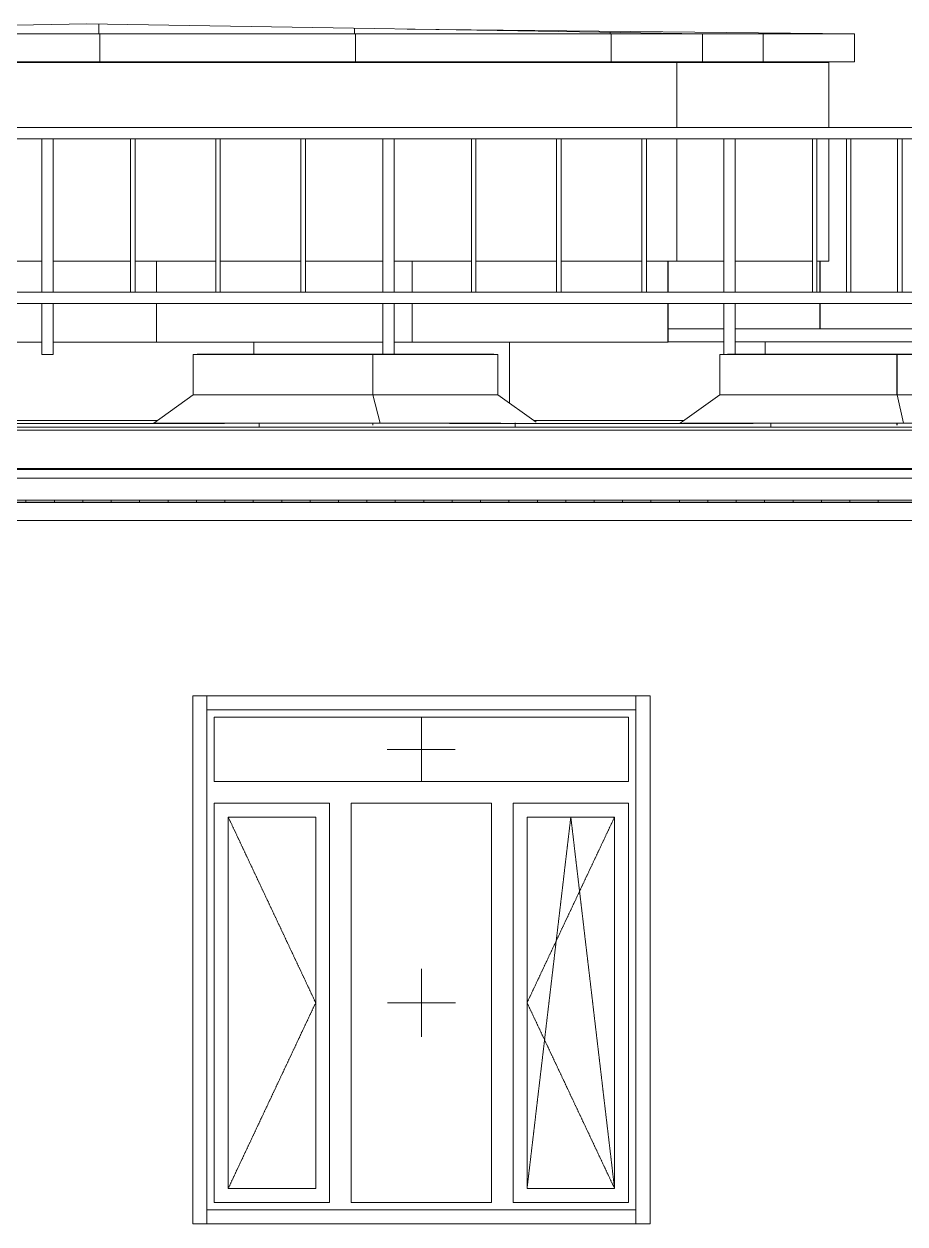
# Model space of a CAD drawing. Header units: millimetres. Extents: x -515342 to 330399, y -224905 to 507333.
# Drawn here: x 318745 to 321847, y 12878 to 17103 of the extents above; entities that cross this region are included whole.
import ezdxf

# ---------------------------------------------------------------- set-up
doc = ezdxf.new("R2010")
doc.units = ezdxf.units.MM
doc.linetypes.add('ASVP_Штриховая_ш2 п1', pattern=[3, 2, -1])
doc.layers.get('0').update_dxf_attribs({"lineweight": 0})
for name, color, linetype, lineweight in [('Витраж', 7, 'Continuous', 0), ('Крыша', 7, 'Continuous', 0), ('Крыша штриховка', 7, 'Continuous', 0), ('Обобщенные модели', 7, 'Continuous', 0), ('Ограждение', 7, 'Continuous', 0), ('Окна', 7, 'Continuous', 0), ('Окна открывание', 7, 'Continuous', 0), ('Стены', 7, 'Continuous', 0), ('Стены внутренние', 7, 'Continuous', 0), ('Стены наружные', 7, 'Continuous', 0), ('Стены штриховка поверхности', 7, 'Continuous', 0)]:
    doc.layers.add(name, color=color, linetype=linetype, lineweight=lineweight)

# ---------------------------------------------------------------- blocks, each defined once
blk = doc.blocks.new('Окно_ПВХ_3Створки_1Фрамуга-верх - АР_Окно_ОП_1820_h_х1570_3ст2фр-в-V32-О_АР_Эскиз_Фасад 1-12 копия 1')
at = {"layer": 'Окна открывание'}
h = blk.add_hatch(dxfattribs=at)
h.set_pattern_fill('FP_1', color=256, style=0, pattern_type=2)
h.set_pattern_definition([(236.31, (995.8, 1244.6), (-1777.9963, -3556.002), [641.067, -5769.603]), (236.31, (1031.34, 1137.9), (-1777.9963, -3556.002), [384.64, -6026.03]), (236.31, (818, 1137.9), (-1777.9963, -3556.002), [384.64, -6026.03])])
h.paths.add_polyline_path([(96573.8, 10886), (97067.8, 10886), (97067.8, 12292), (96573.8, 12292), (96573.8, 10937.4)])
at = {"layer": 'Окна'}
for p, q in [((97549.8, 12594), (96091.8, 12594)), ((96091.8, 12594), (96091.8, 12368)), ((97549.8, 12368), (97549.8, 12594)), ((97549.8, 12368), (96091.8, 12368)), ((96497.8, 12292), (96091.8, 12292)), ((96091.8, 12292), (96091.8, 10886)), ((96497.8, 10886), (96497.8, 12292)), ((97067.8, 12292), (96573.8, 12292)), ((96573.8, 10886), (96573.8, 12292)), ((97067.8, 10886), (97067.8, 12292)), ((97549.8, 12292), (97143.8, 12292)), ((97143.8, 10886), (97143.8, 12292)), ((97549.8, 10886), (97549.8, 12292)), ((96140.8, 12243), (96140.8, 10935)), ((96448.8, 12243), (96140.8, 12243)), ((96448.8, 12243), (96448.8, 10935)), ((97192.8, 12243), (97192.8, 10935)), ((97500.8, 12243), (97192.8, 12243)), ((97500.8, 12243), (97500.8, 10935)), ((96140.8, 10935), (96448.8, 10935)), ((97192.8, 10935), (97500.8, 10935)), ((96091.8, 10886), (96497.8, 10886)), ((96573.8, 10886), (97067.8, 10886)), ((97143.8, 10886), (97549.8, 10886))]:
    blk.add_line(p, q, dxfattribs=at)
at = {"layer": 'Окна открывание', "linetype": 'ASVP_Штриховая_ш2 п1'}
for p, q in [((96820.8, 12368), (96820.8, 12594)), ((96700.8, 12481), (96940.8, 12481)), ((96140.8, 12243), (96448.8, 11589)), ((97346.8, 12243), (97192.8, 10935)), ((97500.8, 12243), (97192.8, 11589)), ((97500.8, 10935), (97346.8, 12243)), ((96820.8, 11469), (96820.8, 11709)), ((96448.8, 11589), (96140.8, 10935)), ((96940.8, 11589), (96700.8, 11589)), ((97192.8, 11589), (97500.8, 10935))]:
    blk.add_line(p, q, dxfattribs=at)
blk = doc.blocks.new('Прямоугольный импост - АР_Откос_Металлический_50х330 Белый Правый-9899488-О_АР_Эскиз_Фасад 1-12 копия 1')
at = {"layer": 'Витраж'}
for p, q in [((30162.6, 2570), (30162.6, 2620)), ((31672.6, 2620), (30162.6, 2620)), ((31672.6, 2620), (31672.6, 2570)), ((31672.6, 2570), (30162.6, 2570))]:
    blk.add_line(p, q, dxfattribs=at)
blk = doc.blocks.new('Прямоугольный импост - АР_Откос_Металлический_50х330 Белый Левый-9898756-О_АР_Эскиз_Фасад 1-12 копия 1')
at = {"layer": 'Витраж'}
for p, q in [((30162.6, 760), (30162.6, 810)), ((30162.6, 810), (31672.6, 810)), ((31672.6, 810), (31672.6, 760)), ((30162.6, 760), (31672.6, 760))]:
    blk.add_line(p, q, dxfattribs=at)
blk = doc.blocks.new('Прямоугольный импост - АР_Откос_Металлический_50х330 Белый Правый-9899489-О_АР_Эскиз_Фасад 1-12 копия 1')
at = {"layer": 'Витраж'}
for p, q in [((30112.6, 2620), (30162.6, 2620)), ((30112.6, 2620), (30112.6, 760)), ((30162.6, 2620), (30162.6, 760)), ((30162.6, 760), (30112.6, 760))]:
    blk.add_line(p, q, dxfattribs=at)
blk = doc.blocks.new('Прямоугольный импост - АР_Откос_Металлический_50х330 Белый Левый-9898757-О_АР_Эскиз_Фасад 1-12 копия 1')
at = {"layer": 'Витраж'}
for p, q in [((31672.6, 2620), (31722.6, 2620)), ((31672.6, 760), (31672.6, 2620)), ((31722.6, 760), (31722.6, 2620)), ((31722.6, 760), (31672.6, 760))]:
    blk.add_line(p, q, dxfattribs=at)
blk = doc.blocks.new('ASVP_ОМ_Водосточный желоб - Желоб 125-9912292-О_АР_Эскиз_Фасад 1-12 копия 1')
at = {"layer": 'Обобщенные модели'}
for p, q in [((101435, 13350), (84836.6, 13350)), ((84744.1, 13287.5), (101435, 13287.5))]:
    blk.add_line(p, q, dxfattribs=at)
blk = doc.blocks.new('FP_311-О_АР_Эскиз_Фасад 1-12 копия 1')
at = {"layer": 'Обобщенные модели'}
for p, q in [((101435, 13358.6), (84744.1, 13358.6)), ((95429, 13353.1), (95429, 13359)), ((95529, 13353.1), (95529, 13359)), ((95629, 13353.1), (95629, 13359)), ((95729, 13353.1), (95729, 13359)), ((95829, 13353.1), (95829, 13359)), ((95929, 13353.1), (95929, 13359)), ((96029, 13353.1), (96029, 13359)), ((96129, 13353.1), (96129, 13359)), ((96229, 13353.1), (96229, 13359)), ((96329, 13353.1), (96329, 13359)), ((96429, 13353.1), (96429, 13359)), ((96529, 13353.1), (96529, 13359)), ((96629, 13353.1), (96629, 13359)), ((96729, 13353.1), (96729, 13359)), ((96829, 13353.1), (96829, 13359)), ((96929, 13353.1), (96929, 13359)), ((97029, 13353.1), (97029, 13359)), ((97129, 13353.1), (97129, 13359)), ((97229, 13353.1), (97229, 13359)), ((97329, 13353.1), (97329, 13359)), ((97429, 13353.1), (97429, 13359)), ((97529, 13353.1), (97529, 13359)), ((97629, 13353.1), (97629, 13359)), ((97729, 13353.1), (97729, 13359)), ((97829, 13353.1), (97829, 13359)), ((97929, 13353.1), (97929, 13359)), ((98029, 13353.1), (98029, 13359)), ((98129, 13353.1), (98129, 13359)), ((98229, 13353.1), (98229, 13359)), ((98329, 13353.1), (98329, 13359)), ((98429, 13353.1), (98429, 13359))]:
    blk.add_line(p, q, dxfattribs=at)
blk = doc.blocks.new('Влж_Решетка для желоба - Решетка 125-9886788-О_АР_Эскиз_Фасад 1-12 копия 1')
at = {"layer": 'Обобщенные модели'}
h = blk.add_hatch(dxfattribs=at)
h.set_pattern_fill('FP_14', color=256, style=0, pattern_type=2)
h.set_pattern_definition([(0, (-71.02, 0), (0, 100), []), (90, (-71.02, 0), (-100, 6e-15), [])])
h.paths.add_polyline_path([(101435, 13350), (101435, 13352), (84744.1, 13352), (84744.1, 13350), (101400.4, 13350)])
for p, q in [((84744.1, 13352), (101435, 13352)), ((84836.6, 13350), (101435, 13350))]:
    blk.add_line(p, q, dxfattribs=at)
blk.add_blockref('FP_311-О_АР_Эскиз_Фасад 1-12 копия 1', (0, 0), dxfattribs=at)
blk = doc.blocks.new('СД_Люблино_Фасады_rvt-1-О_АР_Эскиз_Фасад 1-12 копия 1')
at = {"layer": 'Витраж', "lineweight": 9}
for name in ['Прямоугольный импост - АР_Откос_Металлический_50х330 Белый Правый-9899489-О_АР_Эскиз_Фасад 1-12 копия 1', 'Прямоугольный импост - АР_Откос_Металлический_50х330 Белый Правый-9899488-О_АР_Эскиз_Фасад 1-12 копия 1', 'Прямоугольный импост - АР_Откос_Металлический_50х330 Белый Левый-9898757-О_АР_Эскиз_Фасад 1-12 копия 1', 'Прямоугольный импост - АР_Откос_Металлический_50х330 Белый Левый-9898756-О_АР_Эскиз_Фасад 1-12 копия 1']:
    blk.add_blockref(name, (65903.2, 10050), dxfattribs=at)
at = {"layer": 'Обобщенные модели', "lineweight": 9}
for name in ['Влж_Решетка для желоба - Решетка 125-9886788-О_АР_Эскиз_Фасад 1-12 копия 1', 'ASVP_ОМ_Водосточный желоб - Желоб 125-9912292-О_АР_Эскиз_Фасад 1-12 копия 1']:
    blk.add_blockref(name, (0, 0), dxfattribs=at)
at = {"layer": 'Окна', "lineweight": 9}
blk.add_blockref('Окно_ПВХ_3Створки_1Фрамуга-верх - АР_Окно_ОП_1820_h_х1570_3ст2фр-в-V32-О_АР_Эскиз_Фасад 1-12 копия 1', (0, 0), dxfattribs=at)
blk = doc.blocks.new('Ограждение - Ограждение-9809147-О_АР_Эскиз_Фасад 1-12 копия 1')
at = {"layer": 'Ограждение'}
for p, q in [((101485, 13605), (84775, 13605)), ((84757.3, 13436.4), (101502.7, 13436.4)), ((84773.8, 13466.7), (101486.2, 13466.7)), ((101485, 13470), (84775, 13470))]:
    blk.add_line(p, q, dxfattribs=at)
blk = doc.blocks.new('Прямоугольный импост - АР_Импост_40х40 _стойка ограждения на кровле_-10057260-О_АР_Эскиз_Фасад 1-12 копия 1')
at = {"layer": 'Витраж'}
for p, q in [((975, 14671), (675, 14671)), ((675, 14631), (975, 14631))]:
    blk.add_line(p, q, dxfattribs=at)
blk = doc.blocks.new('Прямоугольный импост - АР_Импост_16х16 _вертикальное заполнение ограждений_-10058717-О_АР_Эскиз_Фасад 1-12 копия 1')
at = {"layer": 'Витраж'}
for p, q in [((46652, 14631), (46652, 14091)), ((46668, 14631), (46668, 14091))]:
    blk.add_line(p, q, dxfattribs=at)
blk = doc.blocks.new('Прямоугольный импост - АР_Импост_40х40 _поручень ограждения на кровле_-10059252-О_АР_Эскиз_Фасад 1-12 копия 1')
at = {"layer": 'Витраж'}
for p, q in [((87085, 14631), (87125, 14631)), ((87085, 14631), (87085, 14091)), ((87125, 14091), (87125, 14631)), ((87125, 14091), (87085, 14091))]:
    blk.add_line(p, q, dxfattribs=at)
blk = doc.blocks.new('Прямоугольный импост - АР_Импост_16х16 _вертикальное заполнение ограждений_-V409-О_АР_Эскиз_Фасад 1-12 копия 1')
at = {"layer": 'Витраж'}
for p, q in [((86197, 14631), (86197, 14091)), ((86213, 14091), (86213, 14631))]:
    blk.add_line(p, q, dxfattribs=at)
blk = doc.blocks.new('Прямоугольный импост - АР_Импост_40х40 _поручень ограждения на кровле_-10058582-О_АР_Эскиз_Фасад 1-12 копия 1')
at = {"layer": 'Витраж'}
for p, q in [((101205, 14091), (100905, 14091)), ((100905, 14051), (101205, 14051))]:
    blk.add_line(p, q, dxfattribs=at)
blk = doc.blocks.new('Прямоугольный импост - АР_Импост_40х40 _поручень ограждения на кровле_-10059255-О_АР_Эскиз_Фасад 1-12 копия 1')
at = {"layer": 'Витраж'}
for p, q in [((87085, 14051), (87125, 14051)), ((87085, 14051), (87085, 13871)), ((87125, 13871), (87125, 14051)), ((87125, 13871), (87085, 13871))]:
    blk.add_line(p, q, dxfattribs=at)
blk = doc.blocks.new('Прямоугольный импост - АР_Импост_40х40 _поручень ограждения на кровле_-V410-О_АР_Эскиз_Фасад 1-12 копия 1')
at = {"layer": 'Витраж'}
for p, q in [((88285, 14051), (88325, 14051)), ((88285, 14051), (88285, 13872.2)), ((88325, 13872.2), (88325, 14051))]:
    blk.add_line(p, q, dxfattribs=at)
blk = doc.blocks.new('Прямоугольный импост - АР_Импост_40х40 _поручень ограждения на кровле_-V411-О_АР_Эскиз_Фасад 1-12 копия 1')
at = {"layer": 'Витраж'}
for p, q in [((97885, 14051), (97925, 14051)), ((97885, 14051), (97885, 13871.2)), ((97925, 13872.2), (97925, 14051))]:
    blk.add_line(p, q, dxfattribs=at)

msp = doc.modelspace()

# ---------------------------------------------------------------- hatches: boundary and pattern name
at = {"layer": 'Крыша штриховка'}
h = msp.add_hatch(dxfattribs=at)
h.set_pattern_fill('FP_88', color=256, style=0, pattern_type=2)
h.set_pattern_definition([(0, (316843.4, 16094.3), (0, 1078.47), []), (90, (316843.4, 16094.3), (-900, 6e-14), [])])
h.paths.add_polyline_path([(316288.3997, 17067.9355), (316838.3997, 17067.9355), (318738.4589, 17099.1816), (318386.4605, 17102.9355), (315902.1218, 17077.7179), (316158.3997, 17071.2277)])
h.paths.add_polyline_path([(321133.3997, 17067.9355), (321668.3997, 17067.9355), (320094.0367, 17084.7252), (321003.3997, 17070.0355)])
h = msp.add_hatch(dxfattribs=at)
h.set_pattern_fill('FP_93', color=256, style=0, pattern_type=2)
h.set_pattern_definition([(0, (316308.4, 16116.4), (0, 1054.18), []), (90, (316308.4, 16116.45), (-900, 6e-14), [])])
h.paths.add_polyline_path([(316838.3997, 17067.9355), (321133.3997, 17067.9355), (318966.729, 17102.9355), (316928.3997, 17069.4155)])
h = msp.add_hatch(dxfattribs=at)
h.set_pattern_fill('FP_87', color=256, style=0, pattern_type=2)
h.set_pattern_definition([(0, (316843, 15168), (0, 10000), []), (90, (316843.4, 15167.7), (-900, 6e-14), [])])
h.paths.add_polyline_path([(316288.3997, 16969.7355), (316838.3997, 16969.7355), (316838.3997, 17067.9355), (316288.3997, 17067.9355), (316288.3997, 17006.1321)])
h.paths.add_polyline_path([(321418.3997, 16969.7355), (321668.3997, 16969.7355), (321668.3997, 17067.9355), (321133.3997, 17067.9355), (321133.3997, 16969.7355)])
h = msp.add_hatch(dxfattribs=at)
h.set_pattern_fill('FP_92', color=256, style=0, pattern_type=2)
h.set_pattern_definition([(0, (316308, 15168), (0, 10000), []), (90, (316308.4, 15167.7), (-900, 6e-14), [])])
h.paths.add_polyline_path([(316838.3997, 16969.7355), (321133.3997, 16969.7355), (321133.3997, 17067.9355), (316838.3997, 17067.9355)])
h = msp.add_hatch(dxfattribs=at)
h.set_pattern_fill('FP_54', color=256, style=0, pattern_type=2)
h.set_pattern_definition([(0, (324953.4, 15669.6), (0, 502.986), []), (90, (324953.4, 15669.6), (-900, 6e-14), [])])
h.paths.add_polyline_path([(315888.8986, 15707.3947), (316804.0812, 15707.3947), (316931.4777, 15797.7355), (316931.4777, 15938.9355), (317608.3997, 15939.9355), (317608.3997, 15982.8911), (316448.3997, 15983.3947), (316448.3997, 15938.7355), (316408.3997, 15938.7355), (316408.3997, 15983.3947), (315248.3997, 15982.8911), (315248.3997, 15939.9355), (315310.28, 15938.9355), (315310.28, 15797.7355), (315434.7413, 15707.3947), (315665.226, 15707.3947)])
h.paths.add_polyline_path([(312748.3997, 15707.3947), (314124.9996, 15707.3947), (314249.4609, 15797.7355), (314249.4609, 15938.9355), (315208.3997, 15939.9355), (315208.3997, 15982.8911), (314048.3997, 15982.8911), (314048.3997, 15938.7355), (314008.3997, 15938.7355), (314008.3997, 15982.8911), (312848.3997, 15983.3947), (312848.3997, 15938.7355), (312808.3997, 15938.7355), (312808.3997, 15983.3947), (312748.3997, 15983.3947), (312748.3997, 15708.0583)])
h.paths.add_polyline_path([(321033.261, 15707.3947), (321068.7285, 15707.3947), (321194.8912, 15797.7355), (321194.8912, 15938.9355), (321208.3997, 15939.9355), (321208.3997, 15983.3947), (320048.3997, 15982.8911), (320048.3997, 15939.9355), (320413.0924, 15938.9355), (320413.0924, 15797.7355), (320538.8304, 15707.3947), (320883.3997, 15707.3947)])
h.paths.add_polyline_path([(323405.2598, 15707.3947), (323525.7307, 15797.7355), (323525.7307, 15938.9355), (323608.3997, 15939.9355), (323608.3997, 15982.8911), (322448.3997, 15982.8911), (322448.3997, 15938.7355), (322408.3997, 15938.7355), (322408.3997, 15982.8911), (321248.3997, 15983.3947), (321248.3997, 15939.9355), (322270.2119, 15938.9355), (322270.2119, 15797.7355), (322396.3746, 15707.3947), (323392.3791, 15707.3947)])
h.paths.add_polyline_path([(319215.6537, 15707.3947), (319341.3917, 15797.7355), (319341.3917, 15938.9355), (320008.3997, 15939.9355), (320008.3997, 15982.8911), (318848.3997, 15982.8911), (318848.3997, 15938.7355), (318808.3997, 15938.7355), (318808.3997, 15982.8911), (317648.3997, 15982.8911), (317648.3997, 15939.9355), (318017.3139, 15938.9355), (318017.3139, 15797.7355), (318144.7104, 15707.3947), (319202.2098, 15707.3947)])
h.paths.add_polyline_path([(324628.3997, 15740.8466), (324628.3997, 15982.8911), (324548.3997, 15982.8911), (324548.3997, 15938.9355), (324552.5375, 15938.9355), (324552.5375, 15797.7355), (324611.9509, 15753.1815)])
h.paths.add_polyline_path([(323648.3997, 15939.9355), (324508.3997, 15939.9355), (324508.3997, 15982.8911), (323648.3997, 15982.8911), (323648.3997, 15965.2886)])
h = msp.add_hatch(dxfattribs=at)
h.set_pattern_fill('FP_55', color=256, style=0, pattern_type=2)
h.set_pattern_definition([(0, (324973.4, 15696), (0, 164.134), []), (90, (324973.4, 15696), (-900, 6e-14), [])])
h.paths.add_polyline_path([(308148.3997, 15682.9355), (324758.3997, 15682.9355), (324758.3997, 15688.4347), (324628.3997, 15688.4347), (324628.3997, 15700.8627), (324540.7924, 15697.7355), (324429.9525, 15697.7355), (324220.4264, 15690.5409), (323525.7307, 15695.9927), (323525.7307, 15697.7355), (323392.3791, 15697.7355), (323405.2598, 15707.3947), (322396.3746, 15707.3947), (322404.7343, 15701.4086), (322247.1353, 15697.7355), (322123.6423, 15697.7355), (321818.4083, 15690.8205), (321185.0954, 15697.7355), (321055.4293, 15697.8716), (321068.7285, 15707.3947), (320538.8304, 15707.3947), (320548.0506, 15700.7701), (320423.3094, 15697.7355), (320301.5437, 15697.7355), (319973.7532, 15689.9905), (319204.4494, 15699.3446), (319215.6537, 15707.3947), (318144.7104, 15707.3947), (318155.5956, 15699.6757), (318056.5982, 15697.7355), (317901.9072, 15697.299), (317515.5044, 15689.9167), (316922.7461, 15697.7355), (316790.8039, 15697.9793), (316804.0812, 15707.3947), (315434.7413, 15707.3947), (315448.0487, 15697.7355), (315301.7948, 15697.328), (314656.9243, 15690.7262), (314390.6324, 15697.7355), (314272.7793, 15697.7355), (314117.5033, 15701.9535), (314124.9996, 15707.3947), (312624.3721, 15707.3947), (312636.5937, 15698.7527), (312533.8722, 15697.7355), (312403.6937, 15697.2566), (311949.1644, 15689.8765), (311415.5362, 15697.7355), (311267.8783, 15698.8758), (311279.9256, 15707.3947), (309784.3721, 15707.3947), (309796.5937, 15698.7527), (309704.5951, 15697.7355), (309593.19, 15697.7355), (309109.1644, 15689.8765), (308635.6361, 15697.7355), (308427.8783, 15698.8758), (308439.9256, 15707.3947), (308148.3997, 15707.3947), (308148.3997, 15701.9355)])
at = {"layer": 'Стены штриховка поверхности'}
h = msp.add_hatch(dxfattribs=at)
h.set_pattern_fill('FP_199', color=256, style=0, pattern_type=2)
h.set_pattern_definition([(0, (321543, 15168), (0, 10000), []), (90, (321543.4, 15167.7), (-900, 6e-14), [])])
h.paths.add_polyline_path([(316408.3997, 16029.9355), (316408.3997, 16118.7355), (316168.3997, 16118.7355), (316168.3997, 16029.9355), (316175.4879, 16029.9355)])
h.paths.add_polyline_path([(321256.9336, 16029.9355), (321548.3997, 16029.9355), (321548.3997, 16118.7355), (321248.3997, 16118.7355), (321248.3997, 16029.9355)])
h.paths.add_polyline_path([(316728.3997, 16029.9355), (316958.3997, 16029.9355), (316958.3997, 16118.7355), (316448.3997, 16118.7355), (316448.3997, 16029.9355), (316559.8985, 16029.9355)])
h.paths.add_polyline_path([(321208.3997, 16029.9355), (321208.3997, 16118.7355), (321013.3997, 16118.7355), (321013.3997, 16029.9355), (321033.261, 16029.9355)])
h.paths.add_polyline_path([(321248.3997, 16158.7355), (321520.3997, 16158.7355), (321520.3997, 16267.7355), (321248.3997, 16267.7355), (321248.3997, 16166.7768)])
h.paths.add_polyline_path([(321208.3997, 16158.7355), (321208.3997, 16267.7355), (321013.3997, 16267.7355), (321013.3997, 16158.7355), (321033.261, 16158.7355)])
h.paths.add_polyline_path([(321536.3997, 16158.7355), (321548.3997, 16158.7355), (321548.3997, 16267.7355), (321536.3997, 16267.7355), (321536.3997, 16166.7768)])
h.paths.add_polyline_path([(316195.1043, 16158.7355), (316408.3997, 16158.7355), (316408.3997, 16267.7355), (316168.3997, 16267.7355), (316168.3997, 16158.7355)])
h.paths.add_polyline_path([(316448.3997, 16158.7355), (316720.3997, 16158.7355), (316720.3997, 16267.7355), (316448.3997, 16267.7355), (316448.3997, 16166.7768)])
h.paths.add_polyline_path([(316958.3997, 16158.7355), (316958.3997, 16267.7355), (316736.3997, 16267.7355), (316736.3997, 16158.7355)])
h = msp.add_hatch(dxfattribs=at)
h.set_pattern_fill('FP_201', color=256, style=0, pattern_type=2)
h.set_pattern_definition([(0, (321008, 15168), (0, 10000), []), (90, (321008.4, 15167.7), (-900, 6e-14), [])])
h.paths.add_polyline_path([(318125.5708, 15982.8911), (318808.3997, 15983.3947), (318808.3997, 16118.7355), (317648.3997, 16118.7355), (317648.3997, 15982.8911), (317901.9072, 15982.8911)])
h.paths.add_polyline_path([(317088.3997, 15982.8911), (317608.3997, 15983.3947), (317608.3997, 16118.7355), (316968.3997, 16118.7355), (316968.3997, 15982.8911), (317007.2347, 15982.8911)])
h.paths.add_polyline_path([(321013.3997, 15982.8911), (321013.3997, 16118.7355), (320048.3997, 16118.7355), (320048.3997, 15982.8911), (320883.3997, 15982.8911)])
h.paths.add_polyline_path([(318848.3997, 15982.8911), (320008.3997, 15983.3947), (320008.3997, 16118.7355), (318848.3997, 16118.7355), (318848.3997, 15983.3947)])
h.paths.add_polyline_path([(319720.3997, 16158.7355), (319720.3997, 16267.7355), (319436.3997, 16267.7355), (319436.3997, 16158.7355), (319691.2522, 16158.7355)])
h.paths.add_polyline_path([(320883.3997, 16158.7355), (320920.3997, 16158.7355), (320920.3997, 16267.7355), (320636.3997, 16267.7355), (320636.3997, 16158.7355)])
h.paths.add_polyline_path([(319736.3997, 16158.7355), (320008.3997, 16158.7355), (320008.3997, 16267.7355), (319736.3997, 16267.7355), (319736.3997, 16166.7768)])
h.paths.add_polyline_path([(317088.3997, 16158.7355), (317320.3997, 16158.7355), (317320.3997, 16267.7355), (317036.3997, 16267.7355), (317036.3997, 16158.7355)])
h.paths.add_polyline_path([(320048.3997, 16158.7355), (320320.3997, 16158.7355), (320320.3997, 16267.7355), (320048.3997, 16267.7355), (320048.3997, 16166.7768)])
h.paths.add_polyline_path([(319420.3997, 16158.7355), (319420.3997, 16267.7355), (319136.3997, 16267.7355), (319136.3997, 16158.7355), (319243.916, 16158.7355)])
h.paths.add_polyline_path([(320620.3997, 16158.7355), (320620.3997, 16267.7355), (320336.3997, 16267.7355), (320336.3997, 16158.7355), (320585.9247, 16158.7355)])
h.paths.add_polyline_path([(317020.3997, 16158.7355), (317020.3997, 16267.7355), (316968.3997, 16267.7355), (316968.3997, 16158.7355), (317007.2347, 16158.7355)])
h.paths.add_polyline_path([(320936.3997, 16158.7355), (321013.3997, 16158.7355), (321013.3997, 16267.7355), (320936.3997, 16267.7355), (320936.3997, 16166.7768)])
h.paths.add_polyline_path([(317648.3997, 16158.7355), (317920.3997, 16158.7355), (317920.3997, 16267.7355), (317648.3997, 16267.7355), (317648.3997, 16242.1693)])
h.paths.add_polyline_path([(317454.571, 16158.7355), (317608.3997, 16158.7355), (317608.3997, 16267.7355), (317336.3997, 16267.7355), (317336.3997, 16158.7355)])
h.paths.add_polyline_path([(319120.3997, 16158.7355), (319120.3997, 16267.7355), (318848.3997, 16267.7355), (318848.3997, 16158.7355)])
h.paths.add_polyline_path([(318796.5797, 16158.7355), (318808.3997, 16158.7355), (318808.3997, 16267.7355), (318536.3997, 16267.7355), (318536.3997, 16158.7355), (318733.339, 16158.7355)])
h.paths.add_polyline_path([(317936.3997, 16158.7355), (318220.3997, 16158.7355), (318220.3997, 16267.7355), (317936.3997, 16267.7355), (317936.3997, 16166.7768)])
h.paths.add_polyline_path([(318520.3997, 16158.7355), (318520.3997, 16267.7355), (318236.3997, 16267.7355), (318236.3997, 16158.7355), (318349.2435, 16158.7355)])
h = msp.add_hatch(dxfattribs=at)
h.set_pattern_fill('FP_166', color=256, style=0, pattern_type=2)
h.set_pattern_definition([(0, (319970, 15168), (0, 10000), []), (90, (319969.65, 15167.7), (-739.1, 5e-14), [])])
h.paths.add_polyline_path([(319973.7532, 15689.9905), (319973.7532, 15697.7355), (319349.6041, 15697.1089), (319914.9158, 15690.6616)])
h.paths.add_polyline_path([(319691.2522, 15797.7355), (319973.7532, 15797.7355), (319973.7532, 15938.9355), (319349.6041, 15938.9355), (319349.6041, 15797.7355)])
h = msp.add_hatch(dxfattribs=at)
h.set_pattern_fill('FP_167', color=256, style=0, pattern_type=2)
h.set_pattern_definition([(0, (319977, 15168), (0, 10000), []), (90, (319976.6, 15167.74), (-513.5, 3e-14), [])])
h.paths.add_polyline_path([(319973.7532, 15689.9905), (319979.4589, 15690.1253), (319979.4589, 15697.7355), (319973.7532, 15697.7355), (319973.7532, 15690.1904)])
h.paths.add_polyline_path([(319979.4589, 15797.7355), (319979.4589, 15938.9355), (319973.7532, 15938.9355), (319973.7532, 15797.7355)])
h = msp.add_hatch(dxfattribs=at)
h.set_pattern_fill('FP_168', color=256, style=0, pattern_type=2)
h.set_pattern_definition([(0, (321814, 15168), (0, 10000), []), (90, (321814.36, 15167.7), (-728.8, 4e-14), [])])
h.paths.add_polyline_path([(321818.4083, 15690.8205), (321818.4083, 15697.7355), (321256.9336, 15697.4992), (321704.2608, 15692.1783)])
h.paths.add_polyline_path([(321480.5972, 15797.7355), (321818.4083, 15797.7355), (321818.4083, 15938.9355), (321202.9889, 15938.9355), (321202.9889, 15797.7355), (321418.3997, 15797.7355)])
h = msp.add_hatch(dxfattribs=at)
h.set_pattern_fill('FP_169', color=256, style=0, pattern_type=2)
h.set_pattern_definition([(0, (321821, 15168), (0, 10000), []), (90, (321821.34, 15167.74), (-528.1, 3e-14), [])])
h.paths.add_polyline_path([(321818.4083, 15690.8205), (321824.2759, 15690.9535), (321824.2759, 15697.7355), (321818.4083, 15697.7355), (321818.4083, 15691.0233)])
h.paths.add_polyline_path([(321824.2759, 15797.7355), (321824.2759, 15938.9355), (321818.4083, 15938.9355), (321818.4083, 15797.7355)])

# ---------------------------------------------------------------- linework, layer by layer
at = {"layer": 'Крыша'}
for p, q in [((316838.3997, 17067.9355), (318966.729, 17102.9355)), ((318966.729, 17102.9355), (321133.3997, 17067.9355)), ((320094.0367, 17084.7252), (321668.3997, 17067.9355)), ((321668.3997, 17067.9355), (312778.3997, 17067.9355)), ((321133.3997, 16969.7355), (321133.3997, 17067.9355)), ((321668.3997, 16969.7355), (321668.3997, 17067.9355)), ((321668.3997, 16969.7355), (312868.3997, 16969.7355)), ((321208.3997, 16029.9355), (321013.3997, 16029.9355)), ((322178.3997, 16029.9355), (321248.3997, 16029.9355)), ((321013.3997, 15983.3947), (321208.3997, 15983.3947)), ((321248.3997, 15983.3947), (322178.3997, 15983.3947)), ((320399.1742, 15939.9355), (319355.3099, 15939.9355)), ((322256.2467, 15939.9355), (321221.7924, 15939.9355)), ((324758.3997, 15682.9355), (223518.3997, 15682.9355)), ((318144.7104, 15707.3947), (319215.6537, 15707.3947)), ((320538.8304, 15707.3947), (321068.7285, 15707.3947))]:
    msp.add_line(p, q, dxfattribs=at)
at = {"layer": 'Стены'}
for p, q in [((319341.3917, 15797.7355), (319202.2098, 15697.7355)), ((320413.0924, 15797.7355), (319341.3917, 15797.7355)), ((319973.7532, 15797.7355), (319998.821, 15697.7355)), ((320413.0924, 15797.7355), (320548.0506, 15700.7701)), ((321194.8912, 15797.7355), (321055.2392, 15697.7355)), ((322270.2119, 15797.7355), (321194.8912, 15797.7355)), ((321818.4083, 15797.7355), (321840.7088, 15697.7355)), ((319202.2098, 15697.7355), (320423.3094, 15697.7355)), ((321066.6402, 15697.7355), (322247.1353, 15697.7355))]:
    msp.add_line(p, q, dxfattribs=at)
at = {"layer": 'Стены внутренние'}
for p, q in [((321578.3997, 16967.7355), (312868.3997, 16967.7355)), ((321043.3997, 16967.7355), (321043.3997, 16738.7355)), ((321578.3997, 16967.7355), (321578.3997, 16738.7355)), ((321043.3997, 16698.7355), (321043.3997, 16267.7355)), ((321578.3997, 16698.7355), (321578.3997, 16267.7355)), ((318536.3997, 16267.7355), (318808.3997, 16267.7355)), ((318848.3997, 16267.7355), (319120.3997, 16267.7355)), ((319136.3997, 16267.7355), (319420.3997, 16267.7355)), ((319436.3997, 16267.7355), (319720.3997, 16267.7355)), ((319736.3997, 16267.7355), (320008.3997, 16267.7355)), ((320048.3997, 16267.7355), (320320.3997, 16267.7355)), ((320336.3997, 16267.7355), (320620.3997, 16267.7355)), ((320636.3997, 16267.7355), (320920.3997, 16267.7355)), ((320936.3997, 16267.7355), (321208.3997, 16267.7355)), ((321248.3997, 16267.7355), (321520.3997, 16267.7355)), ((321578.3997, 16267.7355), (321536.3997, 16267.7355))]:
    msp.add_line(p, q, dxfattribs=at)
at = {"layer": 'Стены наружные'}
for p, q in [((321013.3997, 16158.7355), (321013.3997, 16267.7355)), ((321548.3997, 16158.7355), (321548.3997, 16267.7355)), ((321013.3997, 15982.8911), (321013.3997, 16118.7355)), ((321548.3997, 16029.9355), (321548.3997, 16118.7355)), ((317648.3997, 15982.8911), (318808.3997, 15982.8911)), ((318848.3997, 15982.8911), (320008.3997, 15982.8911)), ((320048.3997, 15982.8911), (321013.3997, 15982.8911)), ((319341.3917, 15797.7355), (319341.3917, 15938.9355)), ((320413.0924, 15938.9355), (319341.3917, 15938.9355)), ((319973.7532, 15797.7355), (319973.7532, 15938.9355)), ((320413.0924, 15797.7355), (320413.0924, 15938.9355)), ((321194.8912, 15797.7355), (321194.8912, 15938.9355)), ((322270.2119, 15938.9355), (321194.8912, 15938.9355)), ((321818.4083, 15797.7355), (321818.4083, 15938.9355)), ((319973.7532, 15689.9905), (319973.7532, 15697.7355)), ((321818.4083, 15690.8205), (321818.4083, 15697.7355))]:
    msp.add_line(p, q, dxfattribs=at)

# ---------------------------------------------------------------- block references
msp.add_blockref('СД_Люблино_Фасады_rvt-1-О_АР_Эскиз_Фасад 1-12 копия 1', (223323.3997, 2067.7355))
at = {"layer": 'Витраж'}
for name, p in [('Прямоугольный импост - АР_Импост_40х40 _стойка ограждения на кровле_-10057260-О_АР_Эскиз_Фасад 1-12 копия 1', (317853.3997, 2067.7355)), ('Прямоугольный импост - АР_Импост_40х40 _стойка ограждения на кровле_-10057260-О_АР_Эскиз_Фасад 1-12 копия 1', (318153.3997, 2067.7355)), ('Прямоугольный импост - АР_Импост_40х40 _стойка ограждения на кровле_-10057260-О_АР_Эскиз_Фасад 1-12 копия 1', (318453.3997, 2067.7355)), ('Прямоугольный импост - АР_Импост_40х40 _стойка ограждения на кровле_-10057260-О_АР_Эскиз_Фасад 1-12 копия 1', (318753.3997, 2067.7355)), ('Прямоугольный импост - АР_Импост_40х40 _стойка ограждения на кровле_-10057260-О_АР_Эскиз_Фасад 1-12 копия 1', (319053.3997, 2067.7355)), ('Прямоугольный импост - АР_Импост_40х40 _стойка ограждения на кровле_-10057260-О_АР_Эскиз_Фасад 1-12 копия 1', (319353.3997, 2067.7355)), ('Прямоугольный импост - АР_Импост_40х40 _стойка ограждения на кровле_-10057260-О_АР_Эскиз_Фасад 1-12 копия 1', (319653.3997, 2067.7355)), ('Прямоугольный импост - АР_Импост_40х40 _стойка ограждения на кровле_-10057260-О_АР_Эскиз_Фасад 1-12 копия 1', (319953.3997, 2067.7355)), ('Прямоугольный импост - АР_Импост_40х40 _стойка ограждения на кровле_-10057260-О_АР_Эскиз_Фасад 1-12 копия 1', (320253.3997, 2067.7355)), ('Прямоугольный импост - АР_Импост_40х40 _стойка ограждения на кровле_-10057260-О_АР_Эскиз_Фасад 1-12 копия 1', (320553.3997, 2067.7355)), ('Прямоугольный импост - АР_Импост_40х40 _стойка ограждения на кровле_-10057260-О_АР_Эскиз_Фасад 1-12 копия 1', (320853.3997, 2067.7355)), ('Прямоугольный импост - АР_Импост_40х40 _стойка ограждения на кровле_-10057260-О_АР_Эскиз_Фасад 1-12 копия 1', (321153.3997, 2067.7355)), ('Прямоугольный импост - АР_Импост_40х40 _поручень ограждения на кровле_-10059252-О_АР_Эскиз_Фасад 1-12 копия 1', (231723.3997, 2067.7355)), ('Прямоугольный импост - АР_Импост_16х16 _вертикальное заполнение ограждений_-V409-О_АР_Эскиз_Фасад 1-12 копия 1', (232923.3997, 2067.7355)), ('Прямоугольный импост - АР_Импост_16х16 _вертикальное заполнение ограждений_-V409-О_АР_Эскиз_Фасад 1-12 копия 1', (233223.3997, 2067.7355)), ('Прямоугольный импост - АР_Импост_16х16 _вертикальное заполнение ограждений_-V409-О_АР_Эскиз_Фасад 1-12 копия 1', (233523.3997, 2067.7355)), ('Прямоугольный импост - АР_Импост_40х40 _поручень ограждения на кровле_-10059252-О_АР_Эскиз_Фасад 1-12 копия 1', (232923.3997, 2067.7355)), ('Прямоугольный импост - АР_Импост_16х16 _вертикальное заполнение ограждений_-V409-О_АР_Эскиз_Фасад 1-12 копия 1', (234123.3997, 2067.7355)), ('Прямоугольный импост - АР_Импост_16х16 _вертикальное заполнение ограждений_-V409-О_АР_Эскиз_Фасад 1-12 копия 1', (234423.3997, 2067.7355)), ('Прямоугольный импост - АР_Импост_16х16 _вертикальное заполнение ограждений_-V409-О_АР_Эскиз_Фасад 1-12 копия 1', (234723.3997, 2067.7355)), ('Прямоугольный импост - АР_Импост_40х40 _поручень ограждения на кровле_-10059252-О_АР_Эскиз_Фасад 1-12 копия 1', (234123.3997, 2067.7355)), ('Прямоугольный импост - АР_Импост_16х16 _вертикальное заполнение ограждений_-V409-О_АР_Эскиз_Фасад 1-12 копия 1', (235323.3997, 2067.7355)), ('Прямоугольный импост - АР_Импост_16х16 _вертикальное заполнение ограждений_-10058717-О_АР_Эскиз_Фасад 1-12 копия 1', (274988.3997, 2067.7355)), ('Прямоугольный импост - АР_Импост_16х16 _вертикальное заполнение ограждений_-V409-О_АР_Эскиз_Фасад 1-12 копия 1', (235623.3997, 2067.7355)), ('Прямоугольный импост - АР_Импост_40х40 _поручень ограждения на кровле_-10058582-О_АР_Эскиз_Фасад 1-12 копия 1', (217623.3997, 2067.7355)), ('Прямоугольный импост - АР_Импост_40х40 _поручень ограждения на кровле_-10058582-О_АР_Эскиз_Фасад 1-12 копия 1', (217923.3997, 2067.7355)), ('Прямоугольный импост - АР_Импост_40х40 _поручень ограждения на кровле_-10058582-О_АР_Эскиз_Фасад 1-12 копия 1', (218223.3997, 2067.7355)), ('Прямоугольный импост - АР_Импост_40х40 _поручень ограждения на кровле_-10058582-О_АР_Эскиз_Фасад 1-12 копия 1', (218523.3997, 2067.7355)), ('Прямоугольный импост - АР_Импост_40х40 _поручень ограждения на кровле_-10058582-О_АР_Эскиз_Фасад 1-12 копия 1', (218823.3997, 2067.7355)), ('Прямоугольный импост - АР_Импост_40х40 _поручень ограждения на кровле_-10058582-О_АР_Эскиз_Фасад 1-12 копия 1', (219123.3997, 2067.7355)), ('Прямоугольный импост - АР_Импост_40х40 _поручень ограждения на кровле_-10058582-О_АР_Эскиз_Фасад 1-12 копия 1', (219423.3997, 2067.7355)), ('Прямоугольный импост - АР_Импост_40х40 _поручень ограждения на кровле_-10058582-О_АР_Эскиз_Фасад 1-12 копия 1', (219723.3997, 2067.7355)), ('Прямоугольный импост - АР_Импост_40х40 _поручень ограждения на кровле_-10058582-О_АР_Эскиз_Фасад 1-12 копия 1', (220023.3997, 2067.7355)), ('Прямоугольный импост - АР_Импост_40х40 _поручень ограждения на кровле_-10058582-О_АР_Эскиз_Фасад 1-12 копия 1', (220323.3997, 2067.7355)), ('Прямоугольный импост - АР_Импост_40х40 _поручень ограждения на кровле_-10058582-О_АР_Эскиз_Фасад 1-12 копия 1', (220623.3997, 2067.7355)), ('Прямоугольный импост - АР_Импост_40х40 _поручень ограждения на кровле_-10058582-О_АР_Эскиз_Фасад 1-12 копия 1', (220923.3997, 2067.7355)), ('Прямоугольный импост - АР_Импост_40х40 _поручень ограждения на кровле_-10059255-О_АР_Эскиз_Фасад 1-12 копия 1', (231723.3997, 2067.7355)), ('Прямоугольный импост - АР_Импост_40х40 _поручень ограждения на кровле_-V410-О_АР_Эскиз_Фасад 1-12 копия 1', (231723.3997, 2067.7355)), ('Прямоугольный импост - АР_Импост_40х40 _поручень ограждения на кровле_-V411-О_АР_Эскиз_Фасад 1-12 копия 1', (223323.3997, 2067.7355))]:
    msp.add_blockref(name, p, dxfattribs=at)
at = {"layer": 'Ограждение'}
msp.add_blockref('Ограждение - Ограждение-9809147-О_АР_Эскиз_Фасад 1-12 копия 1', (223323.3997, 2067.7355), dxfattribs=at)

doc.saveas('drawing.dxf')
